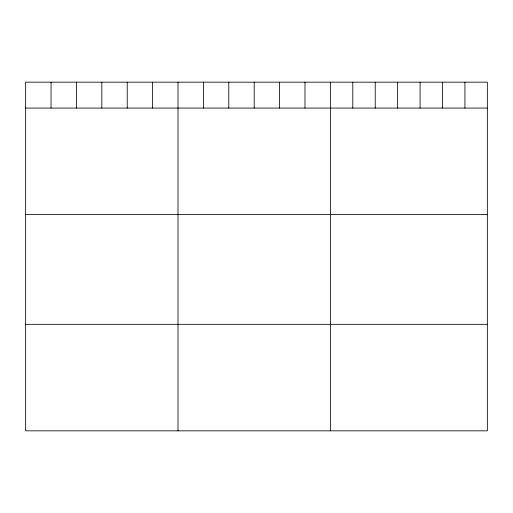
<?xml version="1.0" encoding="UTF-8"?>
<svg xmlns="http://www.w3.org/2000/svg" width="513" height="513" viewBox="0 0 513 513"><rect width="100%" height="100%" fill="white"/><g stroke="black" fill="none" stroke-linecap="round" stroke-linejoin="round"><path stroke-width="0.77" d="M487.35 108.07L487.35 430.83L25.65 430.83L25.65 82.17L487.35 82.17L487.35 108.07L25.65 108.07M25.65 214.581L487.35 214.581M25.65 324.319L487.35 324.319M464.925 82.17L464.925 108.07M442.501 82.17L442.501 108.07M420.076 82.17L420.076 108.07M397.646 82.17L397.646 108.07M375.221 82.17L375.221 108.07M352.797 82.17L352.797 108.07M330.372 82.17L330.372 430.83M304.978 82.17L304.978 108.07M279.585 82.17L279.585 108.07M254.191 82.17L254.191 108.07M228.798 82.17L228.798 108.07M203.404 82.17L203.404 108.07M178.011 82.17L178.011 430.83M152.618 82.17L152.618 108.07M127.224 82.17L127.224 108.07M101.831 82.17L101.831 108.07M76.437 82.17L76.437 108.07M51.043 82.17L51.043 108.07"/></g></svg>
